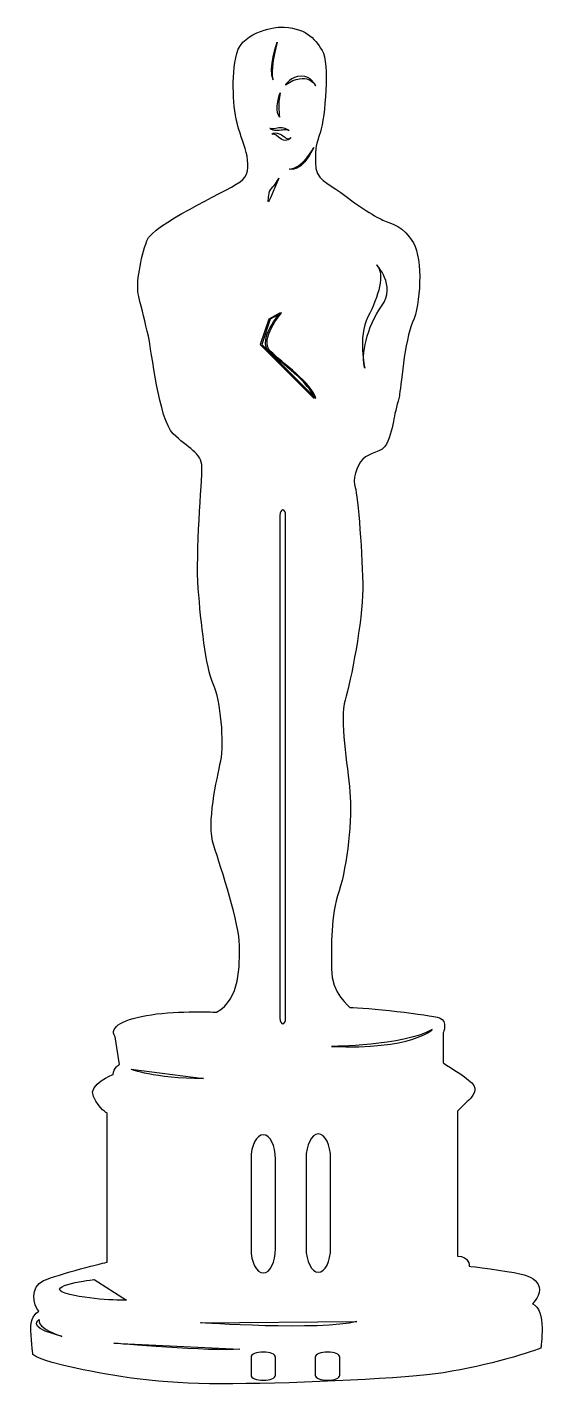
# Model space of a CAD drawing. Header units: centimetres. Extents: x -3.8 to 3.8, y -10 to 10.
import ezdxf

# ---------------------------------------------------------------- set-up
doc = ezdxf.new("R2010")
doc.units = ezdxf.units.CM
doc.header["$MEASUREMENT"] = 0
doc.layers.add('Camada 1', color=7, linetype='Continuous')

msp = doc.modelspace()

# ---------------------------------------------------------------- linework, layer by layer
at = {"layer": 'Camada 1'}
for points, knots in [([(-0.09928, 10.02791), (-0.09928, 10.02791), (-0.64562, 9.9883), (-0.73275, 9.63998), (-0.73275, 9.63998), (-0.81988, 9.29166), (-0.7881, 8.81654), (-0.71677, 8.56315), (-0.71677, 8.56315), (-0.64562, 8.30971), (-0.43967, 7.90592), (-0.68518, 7.73971), (-0.68518, 7.73971), (-0.93069, 7.57345), (-1.97587, 7.11423), (-2.06289, 6.8687), (-2.06289, 6.8687), (-2.15002, 6.62325), (-2.22921, 6.23531), (-2.18171, 6.04526), (-2.18171, 6.04526), (-2.13414, 5.85529), (-2.08654, 5.66532), (-2.03905, 5.45937), (-2.03905, 5.45937), (-1.99164, 5.25352), (-1.88461, 4.22818), (-1.6749, 4.01832), (-1.6749, 4.01832), (-1.46511, 3.80858), (-1.24739, 3.73334), (-1.24739, 3.52746), (-1.24739, 3.52746), (-1.24739, 3.32151), (-1.3423, 2.23677), (-1.30282, 1.73012), (-1.30282, 1.73012), (-1.26319, 1.22342), (-1.19185, 0.56619), (-1.08099, 0.32066), (-1.08099, 0.32066), (-0.97021, 0.07536), (-0.91478, -0.55027), (-0.97021, -0.81932), (-0.97021, -0.81932), (-1.02564, -1.08859), (-1.18402, -1.73795), (-1.07313, -2.07046), (-1.07313, -2.07046), (-0.96216, -2.40309), (-0.69311, -3.25018), (-0.69311, -3.54318), (-0.69311, -3.54318), (-0.69311, -3.83615), (-0.67721, -4.34288), (-1.0335, -4.53293), (-1.0335, -4.53293), (-1.0335, -4.53293), (-1.59172, -4.51115), (-1.99558, -4.5705), (-1.99558, -4.5705), (-2.39936, -4.62995), (-2.63084, -4.74867), (-2.52996, -4.89715), (-2.52996, -4.89715), (-2.52996, -4.89715), (-2.46461, -5.30691), (-2.46461, -5.30691), (-2.46461, -5.30691), (-2.46461, -5.30691), (-2.55978, -5.3544), (-2.55978, -5.45534), (-2.55978, -5.45534), (-2.55978, -5.45534), (-2.93972, -5.59192), (-2.85064, -5.78192), (-2.85064, -5.78192), (-2.76171, -5.97197), (-2.64871, -6.02534), (-2.64871, -6.02534), (-2.64871, -6.02534), (-2.64871, -6.02534), (-2.64871, -8.2285), (-2.64871, -8.2285), (-2.64871, -8.2285), (-2.64871, -8.2285), (-3.37922, -8.40667), (-3.58713, -8.50176), (-3.58713, -8.50176), (-3.79496, -8.59675), (-3.74442, -8.86696), (-3.65828, -8.95293), (-3.65828, -8.95293), (-3.65828, -8.95293), (-3.7771, -9.02426), (-3.7771, -9.1787), (-3.7771, -9.1787), (-3.7771, -9.33314), (-3.74728, -9.58835), (-3.74728, -9.58835), (-3.74728, -9.58835), (-3.74728, -9.58835), (-3.69987, -9.67148), (-3.11202, -9.79634), (-3.11202, -9.79634), (-2.52398, -9.92096), (-1.87676, -10.02782), (-0.96826, -10.02782), (-0.96826, -10.02782), (-0.05973, -10.02782), (1.57341, -9.96255), (2.20277, -9.87947), (2.20277, -9.87947), (2.83229, -9.79634), (3.58067, -9.57657), (3.75868, -9.49926), (3.75868, -9.49926), (3.75868, -9.49926), (3.84787, -8.91141), (3.63406, -8.84606), (3.63406, -8.84606), (3.63406, -8.84606), (3.77064, -8.69768), (3.73495, -8.59672), (3.73495, -8.59672), (3.69934, -8.49575), (3.62819, -8.44228), (3.44983, -8.40077), (3.44983, -8.40077), (3.27182, -8.35918), (2.70183, -8.28782), (2.70183, -8.28782), (2.70183, -8.28782), (2.70183, -8.28782), (2.70183, -8.13947), (2.52953, -8.13947), (2.52953, -8.13947), (2.52953, -8.13947), (2.52953, -5.99571), (2.52953, -5.99571), (2.52953, -5.99571), (2.52953, -5.99571), (2.64531, -5.87985), (2.69291, -5.83236), (2.69291, -5.83236), (2.7403, -5.78495), (2.84288, -5.68237), (2.7403, -5.57997), (2.7403, -5.57997), (2.63783, -5.4776), (2.31572, -5.28305), (2.31572, -5.28305), (2.31572, -5.28305), (2.31572, -5.28305), (2.31572, -4.83768), (2.31572, -4.83768), (2.31572, -4.83768), (2.31572, -4.83768), (2.39295, -4.66546), (2.26233, -4.61797), (2.26233, -4.61797), (2.13165, -4.57048), (1.15179, -4.46353), (0.93798, -4.46353), (0.93798, -4.46353), (0.93798, -4.46353), (0.6649, -4.24972), (0.6649, -3.89354), (0.6649, -3.89354), (0.6649, -3.53725), (0.65294, -3.12141), (0.77774, -2.74139), (0.77774, -2.74139), (0.90228, -2.36137), (0.97361, -1.66665), (0.938, -1.27465), (0.938, -1.27465), (0.90228, -0.88267), (0.78364, -0.19991), (0.86677, 0.07933), (0.86677, 0.07933), (0.9499, 0.35833), (1.12807, 1.25503), (1.12807, 1.71834), (1.12807, 1.71834), (1.12807, 2.18152), (1.05674, 3.11378), (1.01523, 3.22064), (1.01523, 3.22064), (0.97364, 3.32758), (1.03005, 3.54428), (1.12807, 3.64223), (1.12807, 3.64223), (1.22618, 3.74028), (1.41909, 3.7432), (1.47835, 3.8621), (1.47835, 3.8621), (1.53791, 3.98074), (1.57344, 4.13817), (1.58823, 4.23612), (1.58823, 4.23612), (1.60313, 4.33404), (1.64779, 4.48549), (1.66848, 4.57767), (1.66848, 4.57767), (1.6892, 4.66967), (1.74563, 5.40595), (1.86435, 5.66722), (1.86435, 5.66722), (1.98307, 5.92865), (2.01879, 6.58765), (1.8762, 6.83718), (1.8762, 6.83718), (1.73372, 7.0865), (1.54965, 7.12216), (1.42485, 7.17564), (1.42485, 7.17564), (1.30013, 7.22917), (0.99742, 7.43104), (0.80342, 7.58143), (0.80342, 7.58143), (0.60945, 7.73193), (0.42731, 7.76349), (0.42731, 8.02479), (0.42731, 8.02479), (0.42731, 8.28609), (0.43517, 8.26628), (0.50258, 8.48011), (0.50258, 8.48011), (0.56981, 8.69379), (0.64112, 9.49754), (0.52631, 9.68357), (0.52631, 9.68357), (0.41141, 9.86955), (0.28084, 10.02791), (-0.09928, 10.02791)], [0, 0, 0, 0, 0.01666667, 0.01666667, 0.01666667, 0.01666667, 0.03333333, 0.03333333, 0.03333333, 0.03333333, 0.05, 0.05, 0.05, 0.05, 0.06666667, 0.06666667, 0.06666667, 0.06666667, 0.08333333, 0.08333333, 0.08333333, 0.08333333, 0.1, 0.1, 0.1, 0.1, 0.11666667, 0.11666667, 0.11666667, 0.11666667, 0.13333333, 0.13333333, 0.13333333, 0.13333333, 0.15, 0.15, 0.15, 0.15, 0.16666667, 0.16666667, 0.16666667, 0.16666667, 0.18333333, 0.18333333, 0.18333333, 0.18333333, 0.2, 0.2, 0.2, 0.2, 0.21666667, 0.21666667, 0.21666667, 0.21666667, 0.23333333, 0.23333333, 0.23333333, 0.23333333, 0.25, 0.25, 0.25, 0.25, 0.26666667, 0.26666667, 0.26666667, 0.26666667, 0.28333333, 0.28333333, 0.28333333, 0.28333333, 0.3, 0.3, 0.3, 0.3, 0.31666667, 0.31666667, 0.31666667, 0.31666667, 0.33333333, 0.33333333, 0.33333333, 0.33333333, 0.35, 0.35, 0.35, 0.35, 0.36666667, 0.36666667, 0.36666667, 0.36666667, 0.38333333, 0.38333333, 0.38333333, 0.38333333, 0.4, 0.4, 0.4, 0.4, 0.41666667, 0.41666667, 0.41666667, 0.41666667, 0.43333333, 0.43333333, 0.43333333, 0.43333333, 0.45, 0.45, 0.45, 0.45, 0.46666667, 0.46666667, 0.46666667, 0.46666667, 0.48333333, 0.48333333, 0.48333333, 0.48333333, 0.5, 0.5, 0.5, 0.5, 0.51666667, 0.51666667, 0.51666667, 0.51666667, 0.53333333, 0.53333333, 0.53333333, 0.53333333, 0.55, 0.55, 0.55, 0.55, 0.56666667, 0.56666667, 0.56666667, 0.56666667, 0.58333333, 0.58333333, 0.58333333, 0.58333333, 0.6, 0.6, 0.6, 0.6, 0.61666667, 0.61666667, 0.61666667, 0.61666667, 0.63333333, 0.63333333, 0.63333333, 0.63333333, 0.65, 0.65, 0.65, 0.65, 0.66666667, 0.66666667, 0.66666667, 0.66666667, 0.68333333, 0.68333333, 0.68333333, 0.68333333, 0.7, 0.7, 0.7, 0.7, 0.71666667, 0.71666667, 0.71666667, 0.71666667, 0.73333333, 0.73333333, 0.73333333, 0.73333333, 0.75, 0.75, 0.75, 0.75, 0.76666667, 0.76666667, 0.76666667, 0.76666667, 0.78333333, 0.78333333, 0.78333333, 0.78333333, 0.8, 0.8, 0.8, 0.8, 0.81666667, 0.81666667, 0.81666667, 0.81666667, 0.83333333, 0.83333333, 0.83333333, 0.83333333, 0.85, 0.85, 0.85, 0.85, 0.86666667, 0.86666667, 0.86666667, 0.86666667, 0.88333333, 0.88333333, 0.88333333, 0.88333333, 0.9, 0.9, 0.9, 0.9, 0.91666667, 0.91666667, 0.91666667, 0.91666667, 0.93333333, 0.93333333, 0.93333333, 0.93333333, 0.95, 0.95, 0.95, 0.95, 0.96666667, 0.96666667, 0.96666667, 0.96666667, 1, 1, 1, 1]), ([(-0.09473, 5.80439), (-0.09473, 5.80439), (-0.43022, 5.40953), (-0.26097, 5.24027), (-0.26097, 5.24027), (-0.09172, 5.07088), (0.36249, 4.7591), (0.41009, 4.53955), (0.41009, 4.53955), (0.41009, 4.53955), (0.07449, 4.87504), (0.07449, 4.87504), (0.07449, 4.87504), (0.07449, 4.87504), (-0.38874, 5.33822), (-0.38874, 5.33822), (-0.38874, 5.33822), (-0.38874, 5.33822), (-0.261, 5.70938), (-0.261, 5.70938), (-0.261, 5.70938), (-0.261, 5.70938), (-0.09473, 5.80439), (-0.09473, 5.80439)], [0, 0, 0, 0, 0.14285714, 0.14285714, 0.14285714, 0.14285714, 0.28571429, 0.28571429, 0.28571429, 0.28571429, 0.42857143, 0.42857143, 0.42857143, 0.42857143, 0.57142857, 0.57142857, 0.57142857, 0.57142857, 0.71428571, 0.71428571, 0.71428571, 0.71428571, 1, 1, 1, 1])]:
    msp.add_open_spline(points, degree=3, knots=knots, dxfattribs=at)
at = {"layer": 'Camada 1', "color": 7}
for points, knots in [([(-0.1368, 9.80621), (-0.1368, 9.80621), (-0.27348, 9.40833), (-0.19625, 9.25103), (-0.19625, 9.25103), (-0.19625, 9.25101), (-0.25274, 9.3728), (-0.1368, 9.80621)], [0, 0, 0, 0, 0.33333333, 0.33333333, 0.33333333, 0.33333333, 1, 1, 1, 1]), ([(-0.0152, 9.17381), (-0.0152, 9.17381), (0.06793, 9.30449), (0.21949, 9.30449), (0.21949, 9.30449), (0.37091, 9.30449), (0.41393, 9.18125), (0.43319, 9.16199), (0.43319, 9.16199), (0.43319, 9.16198), (0.30852, 9.39653), (-0.0152, 9.17381)], [0, 0, 0, 0, 0.25, 0.25, 0.25, 0.25, 0.5, 0.5, 0.5, 0.5, 1, 1, 1, 1]), ([(-0.09225, 9.05802), (-0.09225, 9.05802), (-0.1843, 8.81444), (-0.10117, 8.69581), (-0.10117, 8.69581), (-0.10116, 8.69578), (-0.1309, 8.8888), (-0.09225, 9.05802)], [0, 0, 0, 0, 0.33333333, 0.33333333, 0.33333333, 0.33333333, 1, 1, 1, 1]), ([(-0.24462, 8.5306), (-0.24462, 8.5306), (-0.19792, 8.51462), (-0.13474, 8.53282), (-0.13474, 8.53282), (-0.07153, 8.55108), (-0.00599, 8.53756), (0.04248, 8.49559), (0.04248, 8.49559), (0.04248, 8.49559), (-0.00102, 8.52575), (-0.03822, 8.51501), (-0.03822, 8.51501), (-0.07571, 8.50428), (-0.19856, 8.49102), (-0.24462, 8.5306)], [0, 0, 0, 0, 0.2, 0.2, 0.2, 0.2, 0.4, 0.4, 0.4, 0.4, 0.6, 0.6, 0.6, 0.6, 1, 1, 1, 1]), ([(-0.21705, 8.44633), (-0.21705, 8.44633), (-0.16802, 8.4567), (-0.11011, 8.39889), (-0.11011, 8.39889), (-0.05225, 8.34092), (0.01461, 8.33946), (0.07094, 8.39585), (0.07094, 8.39585), (0.07094, 8.39585), (0.02202, 8.35876), (-0.01217, 8.39294), (-0.01217, 8.39294), (-0.04637, 8.42705), (-0.16358, 8.49981), (-0.21705, 8.44633)], [0, 0, 0, 0, 0.2, 0.2, 0.2, 0.2, 0.4, 0.4, 0.4, 0.4, 0.6, 0.6, 0.6, 0.6, 1, 1, 1, 1]), ([(0.40356, 8.25046), (0.40356, 8.25046), (0.24021, 7.92976), (0.03836, 7.92976), (0.03836, 7.92976), (0.03838, 7.92976), (0.22824, 7.86438), (0.40356, 8.25046)], [0, 0, 0, 0, 0.33333333, 0.33333333, 0.33333333, 0.33333333, 1, 1, 1, 1]), ([(-0.11011, 7.79305), (-0.11011, 7.79305), (-0.17088, 7.6937), (-0.21999, 7.64465), (-0.21999, 7.64465), (-0.26899, 7.59578), (-0.26756, 7.48736), (-0.26756, 7.45169), (-0.26756, 7.45169), (-0.26756, 7.41599), (-0.19321, 7.612), (-0.11011, 7.79305)], [0, 0, 0, 0, 0.25, 0.25, 0.25, 0.25, 0.5, 0.5, 0.5, 0.5, 1, 1, 1, 1]), ([(1.32994, 6.51641), (1.32994, 6.51641), (1.62686, 6.21357), (1.40699, 5.9048), (1.40699, 5.9048), (1.18736, 5.59593), (1.09827, 5.16839), (1.15765, 4.98431), (1.15765, 4.98431), (1.15765, 4.98431), (1.05078, 5.44146), (1.20514, 5.74446), (1.20514, 5.74446), (1.35957, 6.0473), (1.4635, 6.38282), (1.32994, 6.51641)], [0, 0, 0, 0, 0.2, 0.2, 0.2, 0.2, 0.4, 0.4, 0.4, 0.4, 0.6, 0.6, 0.6, 0.6, 1, 1, 1, 1]), ([(-0.07153, 5.80386), (-0.07153, 5.80386), (-0.40702, 5.40889), (-0.23777, 5.23961), (-0.23777, 5.23961), (-0.06867, 5.07036), (0.38569, 4.75862), (0.43319, 4.53889), (0.43319, 4.53889), (0.43319, 4.53889), (0.0977, 4.87451), (0.0977, 4.87451), (0.0977, 4.87451), (0.0977, 4.87451), (-0.36551, 5.33769), (-0.36551, 5.33769), (-0.36551, 5.33769), (-0.36551, 5.33769), (-0.23777, 5.70869), (-0.23777, 5.70869), (-0.23777, 5.70869), (-0.23777, 5.70869), (-0.07153, 5.80386), (-0.07153, 5.80386)], [0, 0, 0, 0, 0.14285714, 0.14285714, 0.14285714, 0.14285714, 0.28571429, 0.28571429, 0.28571429, 0.28571429, 0.42857143, 0.42857143, 0.42857143, 0.42857143, 0.57142857, 0.57142857, 0.57142857, 0.57142857, 0.71428571, 0.71428571, 0.71428571, 0.71428571, 1, 1, 1, 1]), ([(-0.01216, -4.62395), (-0.01216, -4.66983), (-0.03073, -4.70708), (-0.05367, -4.70708), (-0.05367, -4.70708), (-0.05367, -4.70708), (-0.05367, -4.70708), (-0.05367, -4.70708), (-0.05367, -4.70708), (-0.07661, -4.70708), (-0.09526, -4.66985), (-0.09526, -4.62395), (-0.09526, -4.62395), (-0.09526, -4.62395), (-0.09526, 2.81084), (-0.09526, 2.81084), (-0.09526, 2.81084), (-0.09526, 2.85672), (-0.07661, 2.89395), (-0.05367, 2.89395), (-0.05367, 2.89395), (-0.05367, 2.89395), (-0.05367, 2.89395), (-0.05367, 2.89395), (-0.05367, 2.89395), (-0.03073, 2.89395), (-0.01216, 2.85672), (-0.01216, 2.81084), (-0.01216, 2.81084), (-0.01216, 2.81084), (-0.01216, -4.62395), (-0.01216, -4.62395)], [0, 0, 0, 0, 0.11111111, 0.11111111, 0.11111111, 0.11111111, 0.22222222, 0.22222222, 0.22222222, 0.22222222, 0.33333333, 0.33333333, 0.33333333, 0.33333333, 0.44444444, 0.44444444, 0.44444444, 0.44444444, 0.55555556, 0.55555556, 0.55555556, 0.55555556, 0.66666667, 0.66666667, 0.66666667, 0.66666667, 0.77777778, 0.77777778, 0.77777778, 0.77777778, 1, 1, 1, 1]), ([(2.15534, -4.79035), (2.15534, -4.79035), (1.85244, -5.09317), (0.66486, -5.03969), (0.66486, -5.03969), (0.66486, -5.03966), (1.71586, -5.03379), (2.15534, -4.79035)], [0, 0, 0, 0, 0.33333333, 0.33333333, 0.33333333, 0.33333333, 1, 1, 1, 1]), ([(-2.29252, -5.3782), (-2.29252, -5.3782), (-1.96597, -5.51467), (-1.22368, -5.51467), (-1.22368, -5.51467), (-1.22368, -5.51467), (-2.29252, -5.3782), (-2.29252, -5.3782)], [0, 0, 0, 0, 0.33333333, 0.33333333, 0.33333333, 0.33333333, 1, 1, 1, 1]), ([(-0.16072, -8.03046), (-0.16072, -8.22845), (-0.24168, -8.38889), (-0.34175, -8.38889), (-0.34175, -8.38889), (-0.34175, -8.38889), (-0.34175, -8.38889), (-0.34175, -8.38889), (-0.34175, -8.38889), (-0.44174, -8.38889), (-0.5228, -8.22847), (-0.5228, -8.03046), (-0.5228, -8.03046), (-0.5228, -8.03046), (-0.5228, -6.70453), (-0.5228, -6.70453), (-0.5228, -6.70453), (-0.5228, -6.50662), (-0.44173, -6.3461), (-0.34175, -6.3461), (-0.34175, -6.3461), (-0.34175, -6.3461), (-0.34175, -6.3461), (-0.34175, -6.3461), (-0.34175, -6.3461), (-0.24168, -6.3461), (-0.16072, -6.5066), (-0.16072, -6.70453), (-0.16072, -6.70453), (-0.16072, -6.70453), (-0.16072, -8.03046), (-0.16072, -8.03046)], [0, 0, 0, 0, 0.11111111, 0.11111111, 0.11111111, 0.11111111, 0.22222222, 0.22222222, 0.22222222, 0.22222222, 0.33333333, 0.33333333, 0.33333333, 0.33333333, 0.44444444, 0.44444444, 0.44444444, 0.44444444, 0.55555556, 0.55555556, 0.55555556, 0.55555556, 0.66666667, 0.66666667, 0.66666667, 0.66666667, 0.77777778, 0.77777778, 0.77777778, 0.77777778, 1, 1, 1, 1]), ([(0.6529, -8.01866), (0.6529, -8.21657), (0.57194, -8.37691), (0.47185, -8.37691), (0.47185, -8.37691), (0.47185, -8.37691), (0.47185, -8.37691), (0.47185, -8.37691), (0.47185, -8.37691), (0.37189, -8.37691), (0.29064, -8.21657), (0.29064, -8.01866), (0.29064, -8.01866), (0.29064, -8.01866), (0.29064, -6.69273), (0.29064, -6.69273), (0.29064, -6.69273), (0.29064, -6.49464), (0.37187, -6.33411), (0.47185, -6.33411), (0.47185, -6.33411), (0.47185, -6.33411), (0.47185, -6.33411), (0.47185, -6.33411), (0.47185, -6.33411), (0.57194, -6.33411), (0.6529, -6.49461), (0.6529, -6.69273), (0.6529, -6.69273), (0.6529, -6.69273), (0.6529, -8.01866), (0.6529, -8.01866)], [0, 0, 0, 0, 0.11111111, 0.11111111, 0.11111111, 0.11111111, 0.22222222, 0.22222222, 0.22222222, 0.22222222, 0.33333333, 0.33333333, 0.33333333, 0.33333333, 0.44444444, 0.44444444, 0.44444444, 0.44444444, 0.55555556, 0.55555556, 0.55555556, 0.55555556, 0.66666667, 0.66666667, 0.66666667, 0.66666667, 0.77777778, 0.77777778, 0.77777778, 0.77777778, 1, 1, 1, 1]), ([(-2.83878, -8.48396), (-2.83878, -8.48396), (-3.5989, -8.57884), (-3.26648, -8.68578), (-3.26648, -8.68578), (-2.93377, -8.79265), (-2.36367, -8.79265), (-2.36367, -8.79265), (-2.36367, -8.79265), (-2.36367, -8.79265), (-2.83878, -8.48396), (-2.83878, -8.48396)], [0, 0, 0, 0, 0.25, 0.25, 0.25, 0.25, 0.5, 0.5, 0.5, 0.5, 1, 1, 1, 1]), ([(-3.6524, -9.07776), (-3.6524, -9.07776), (-3.83049, -9.17873), (-3.44163, -9.28863), (-3.44163, -9.28863), (-3.05248, -9.39836), (-3.70577, -9.2441), (-3.6524, -9.07776)], [0, 0, 0, 0, 0.33333333, 0.33333333, 0.33333333, 0.33333333, 1, 1, 1, 1]), ([(-1.27107, -9.12525), (-1.27107, -9.12525), (0.51042, -9.24407), (1.03893, -9.10739), (1.03893, -9.10739), (1.03893, -9.10739), (-1.27107, -9.12525), (-1.27107, -9.12525)], [0, 0, 0, 0, 0.33333333, 0.33333333, 0.33333333, 0.33333333, 1, 1, 1, 1]), ([(-2.54774, -9.4281), (-2.54774, -9.4281), (-1.09886, -9.5528), (-0.68902, -9.51708), (-0.68902, -9.51708), (-0.68902, -9.51708), (-2.54774, -9.4281), (-2.54774, -9.4281)], [0, 0, 0, 0, 0.33333333, 0.33333333, 0.33333333, 0.33333333, 1, 1, 1, 1]), ([(-0.16072, -9.90149), (-0.16072, -9.94173), (-0.24168, -9.97444), (-0.34175, -9.97444), (-0.34175, -9.97444), (-0.34175, -9.97444), (-0.34175, -9.97444), (-0.34175, -9.97444), (-0.34175, -9.97444), (-0.44174, -9.97444), (-0.5228, -9.94176), (-0.5228, -9.90149), (-0.5228, -9.90149), (-0.5228, -9.90149), (-0.5228, -9.63172), (-0.5228, -9.63172), (-0.5228, -9.63172), (-0.5228, -9.59137), (-0.44173, -9.55869), (-0.34175, -9.55869), (-0.34175, -9.55869), (-0.34175, -9.55869), (-0.34175, -9.55869), (-0.34175, -9.55869), (-0.34175, -9.55869), (-0.24168, -9.55869), (-0.16072, -9.59134), (-0.16072, -9.63172), (-0.16072, -9.63172), (-0.16072, -9.63172), (-0.16072, -9.90149), (-0.16072, -9.90149)], [0, 0, 0, 0, 0.11111111, 0.11111111, 0.11111111, 0.11111111, 0.22222222, 0.22222222, 0.22222222, 0.22222222, 0.33333333, 0.33333333, 0.33333333, 0.33333333, 0.44444444, 0.44444444, 0.44444444, 0.44444444, 0.55555556, 0.55555556, 0.55555556, 0.55555556, 0.66666667, 0.66666667, 0.66666667, 0.66666667, 0.77777778, 0.77777778, 0.77777778, 0.77777778, 1, 1, 1, 1]), ([(0.78948, -9.90149), (0.78948, -9.94173), (0.70852, -9.97444), (0.60835, -9.97444), (0.60835, -9.97444), (0.60835, -9.97444), (0.60835, -9.97444), (0.60835, -9.97444), (0.60835, -9.97444), (0.50828, -9.97444), (0.4273, -9.94176), (0.4273, -9.90149), (0.4273, -9.90149), (0.4273, -9.90149), (0.4273, -9.63172), (0.4273, -9.63172), (0.4273, -9.63172), (0.4273, -9.59137), (0.50829, -9.55869), (0.60835, -9.55869), (0.60835, -9.55869), (0.60835, -9.55869), (0.60835, -9.55869), (0.60835, -9.55869), (0.60835, -9.55869), (0.70852, -9.55869), (0.78948, -9.59134), (0.78948, -9.63172), (0.78948, -9.63172), (0.78948, -9.63172), (0.78948, -9.90149), (0.78948, -9.90149)], [0, 0, 0, 0, 0.11111111, 0.11111111, 0.11111111, 0.11111111, 0.22222222, 0.22222222, 0.22222222, 0.22222222, 0.33333333, 0.33333333, 0.33333333, 0.33333333, 0.44444444, 0.44444444, 0.44444444, 0.44444444, 0.55555556, 0.55555556, 0.55555556, 0.55555556, 0.66666667, 0.66666667, 0.66666667, 0.66666667, 0.77777778, 0.77777778, 0.77777778, 0.77777778, 1, 1, 1, 1])]:
    msp.add_open_spline(points, degree=3, knots=knots, dxfattribs=at)

doc.saveas('drawing.dxf')
